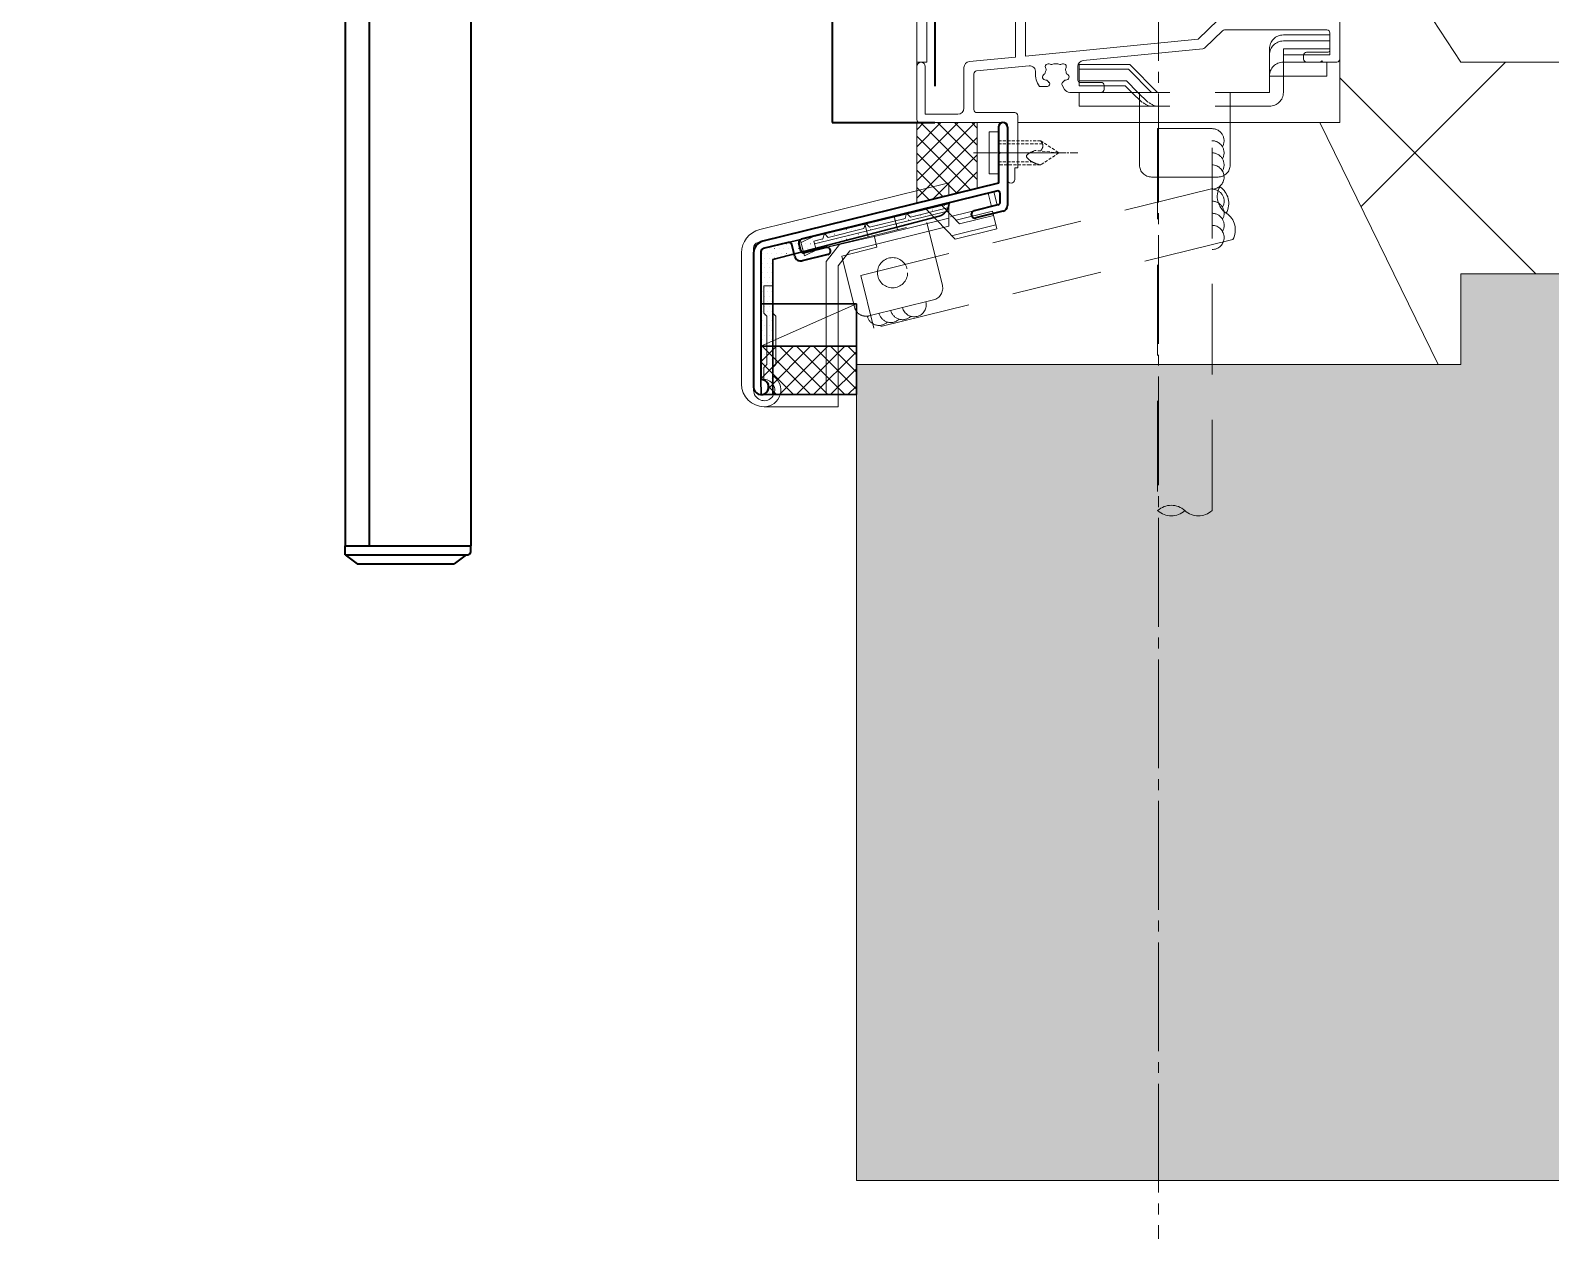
# Model space of a CAD drawing. Units: millimetres at full size, sheet at 1:30. Extents: x -17796 to 21385, y -23279 to 7734.
# Drawn here: x -2498.5 to -2247, y -2301.9 to -2103.3 of the extents above; entities that cross this region are included whole.
import ezdxf

# ---------------------------------------------------------------- set-up
doc = ezdxf.new("R2010")
doc.units = ezdxf.units.MM
doc.header["$LTSCALE"] = 30
for name, pattern in [('USER2', [2, 1.25, -0.25, 0.25, -0.25]), ('USER4', [0.78, 0.6, -0.06, 0.06, -0.06]), ('USER8', [0.75, 0.5, -0.25])]:
    doc.linetypes.add(name, pattern=pattern)
for name, color, linetype, lineweight in [('0-B_0_6P', 54, 'USER4', 18), ('0-E_遮音材', 254, 'Continuous', 18), ('1-4_ﾌﾟﾛッﾄ', 41, 'Continuous', 18), ('4-A_', 4, 'Continuous', 40), ('5-5_割付線', 4, 'Continuous', 18), ('5-7_補助線', 21, 'Continuous', 20), ('5-B_ﾊｯﾁﾝｸﾞ', 7, 'USER8', 20), ('5-C_ﾀｲﾙ算式', 1, 'USER2', 9), ('5-E_文字', 6, 'Continuous', 30), ('6-2_給湯', 2, 'Continuous', 9), ('6-8_梁スリーブ', 7, 'Continuous', 18)]:
    doc.layers.add(name, color=color, linetype=linetype, lineweight=lineweight)

# ---------------------------------------------------------------- blocks, each defined once
blk = doc.blocks.new('REF-TO-1X836')
at = {"layer": '5-5_割付線'}
for p, q in [((6618.9, 6785.6), (6618.9, 6716.6)), ((6654.9, 6785.6), (6618.9, 6785.6)), ((6663.9, 6605.6), (6663.9, 6776.6)), ((5543.4, 6675.6), (5543.4, 6395.6)), ((6023.4, 6695.6), (6597.9, 6695.6)), ((6063.9, 6659.6), (6063.9, 5360.6)), ((6063.9, 6659.6), (6627.9, 6659.6)), ((6627.9, 6605.6), (6627.9, 6659.6)), ((5958.9, 6620.6), (5958.9, 6581.6)), ((5976.9, 6566.6), (5973.9, 6566.6)), ((5985.9, 6596.6), (5985.9, 6575.6)), ((6017.4, 6605.6), (5994.9, 6605.6)), ((6026.4, 6596.6), (6026.4, 6434.6)), ((6663.9, 6605.6), (6627.9, 6605.6)), ((5958.9, 6449.6), (5958.9, 6425.6)), ((5976.9, 6464.6), (5973.9, 6464.6)), ((5985.9, 6455.6), (5985.9, 6434.6)), ((6017.4, 6425.6), (5994.9, 6425.6)), ((5519.4, 6395.6), (5519.4, 6245.6)), ((5543.4, 6395.6), (5519.4, 6395.6)), ((6014.4, 6395.6), (5988.9, 6395.6)), ((6014.4, 6395.6), (6014.4, 6275.6)), ((5984.4, 6245.6), (5519.4, 6245.6)), ((5999.4, 6196.1), (5628.9, 6196.1)), ((5628.9, 6196.1), (5628.9, 6181.8)), ((4953.9, 6140.6), (4953.9, 6101.6)), ((4980.9, 6116.6), (4980.9, 6095.6)), ((5012.4, 6125.6), (4989.9, 6125.6)), ((5021.4, 6116.6), (5021.4, 5954.6)), ((5459.4, 6119.6), (5054.4, 6119.6)), ((5054.4, 6119.6), (5054.4, 5930.6)), ((5459.4, 6119.6), (5459.4, 5555.6)), ((6014.4, 6181.1), (6014.4, 5570.6)), ((4971.9, 6086.6), (4968.9, 6086.6)), ((5628.9, 6099.4), (5628.9, 6060)), ((4953.9, 5969.6), (4953.9, 5945.6)), ((4971.9, 5984.6), (4968.9, 5984.6)), ((4980.9, 5975.6), (4980.9, 5954.6)), ((5508.9, 6013.6), (5508.9, 5555.6)), ((5039.4, 5915.6), (4983.9, 5915.6)), ((5012.4, 5945.6), (4989.9, 5945.6)), ((4454.4, 5745.6), (4454.4, 5370.8)), ((4538.4, 5745.6), (4538.4, 5705.6)), ((4503.9, 5690.6), (4503.9, 5375.6)), ((4523.4, 5690.6), (4503.9, 5690.6)), ((5459.4, 5555.6), (5360.4, 5459.6)), ((5508.9, 5555.6), (5999.4, 5555.6)), ((5360.4, 5459.6), (4503.9, 5375.6)), ((5481.5, 5501.9), (5393.4, 5416.4)), ((5492, 5506.1), (5999.4, 5506.1)), ((6014.4, 5491.1), (6014.4, 5404.1)), ((4454.4, 5370.8), (4224.9, 5348.3)), ((5384.4, 5412.2), (4790.4, 5354)), ((5883.9, 5380.1), (5883.9, 5360.6)), ((6005.4, 5395.1), (5898.9, 5395.1)), ((3963.9, 5324.6), (3963.9, 5060.6)), ((4005.9, 5324.6), (4005.9, 5087.6)), ((4197.9, 5318.4), (4197.9, 5117.6)), ((4247.4, 5287.1), (4247.4, 5110.1)), ((4521, 5327.6), (4260.9, 5302)), ((4763.4, 5324.1), (4763.4, 5254.1)), ((5967.9, 5345.6), (5898.9, 5345.6)), ((5973.9, 5351.6), (5967.9, 5345.6)), ((5979.9, 5345.6), (5973.9, 5351.6)), ((6048.9, 5345.6), (5979.9, 5345.6)), ((4612.7, 5225.6), (4573.2, 5225.6)), ((4685.3, 5231.2), (4697.2, 5210.6)), ((4878.9, 5245.1), (4772.4, 5245.1)), ((4893.9, 5230.1), (4893.9, 5210.6)), ((4878.9, 5195.6), (4723.1, 5195.6)), ((4167.9, 5087.6), (4005.9, 5087.6)), ((4449.9, 5095.1), (4262.4, 5095.1)), ((4464.9, 5080.1), (4464.9, 4820.6)), ((4404.9, 5045.6), (3978.9, 5045.6)), ((4413.9, 4901.6), (4413.9, 5036.6)), ((4419.9, 4895.6), (4413.9, 4901.6)), ((4413.9, 4889.6), (4419.9, 4895.6)), ((4413.9, 4763.6), (4413.9, 4889.6))]:
    blk.add_line(p, q, dxfattribs=at)
for points in [[(5459.4, 6675.6), (5459.4, 6155.6), (4968.9, 6155.6)], [(6014.4, 6686.6), (6014.4, 6635.6), (5973.9, 6635.6)], [(4449.9, 4763.6), (4449.9, 4820.6), (4464.9, 4820.6)]]:
    blk.add_lwpolyline(points, dxfattribs=at)
for centre, radius, start, end in [((6597.9, 6716.6), 21, 270, 360), ((6654.9, 6776.6), 9, 0, 90), ((5474.4, 6675.6), 15, 111.1002, 180), ((5501.4, 6605.6), 90, 68.8998, 111.1002), ((5528.4, 6675.6), 15, 0, 68.8998), ((6023.4, 6686.6), 9, 90, 180), ((5973.9, 6620.6), 15, 90, 180), ((5973.9, 6581.6), 15, 180, 270), ((5976.9, 6575.6), 9, 270, 0), ((5994.9, 6596.6), 9, 90, 180), ((6017.4, 6596.6), 9, 0, 90), ((5973.9, 6449.6), 15, 90, 180), ((5988.9, 6425.6), 30, 180, 270), ((5976.9, 6455.6), 9, 0, 90), ((5994.9, 6434.6), 9, 180, 270), ((6017.4, 6434.6), 9, 270, 0), ((5984.4, 6275.6), 30, 270, 0), ((5531.7, 6177.7), 15, 55.28656, 214.71344), ((5545.4, 6197.5), 9, 235.28656, 292.4201), ((5568.9, 6140.6), 52.5, 97.5799, 112.4201), ((5560.8, 6201.6), 9, 277.5799, 334.71344), ((5582.5, 6191.3), 15, 355.28656, 154.71344), ((5606.4, 6189.3), 9, 175.28656, 232.4201), ((5999.4, 6181.1), 15, 0, 90), ((4968.9, 6140.6), 15, 90, 180), ((4989.9, 6116.6), 9, 90, 180), ((5012.4, 6116.6), 9, 0, 90), ((5568.9, 6140.6), 52.5, 157.5799, 202.4201), ((5531.7, 6103.5), 15, 145.28656, 304.71344), ((5512, 6164.1), 9, 337.5799, 34.71344), ((5512, 6117.1), 9, 325.28656, 22.4201), ((5568.9, 6140.6), 52.5, 40.1841, 52.4201), ((5617.6, 6181.8), 11.3, 220.1841, 0), ((4968.9, 6101.6), 15, 180, 270), ((4971.9, 6095.6), 9, 270, 360), ((5538.9, 6013.6), 30, 76.7097, 180), ((5545.4, 6083.7), 9, 67.5799, 124.71344), ((5568.9, 6140.6), 100.5, 256.7097, 306.65641), ((5568.9, 6140.6), 52.5, 247.5799, 262.4201), ((5560.8, 6079.6), 9, 25.28656, 82.4201), ((5582.5, 6089.9), 15, 205.28656, 4.71344), ((5606.4, 6091.9), 9, 127.5799, 184.71344), ((5568.9, 6140.6), 52.5, 307.5799, 319.8159), ((5617.6, 6099.4), 11.3, 0, 139.8159), ((4968.9, 5969.6), 15, 90, 180), ((4971.9, 5975.6), 9, 0, 90), ((4983.9, 5945.6), 30, 180, 270), ((4989.9, 5954.6), 9, 180, 270), ((5012.4, 5954.6), 9, 270, 0), ((5039.4, 5930.6), 15, 270, 0), ((4469.4, 5745.6), 15, 111.1002, 180), ((4496.4, 5675.6), 90, 68.8998, 111.1002), ((4523.4, 5745.6), 15, 0, 68.8998), ((4523.4, 5705.6), 15, 270, 0), ((5999.4, 5570.6), 15, 270, 0), ((5492, 5491.1), 15, 90, 134.1186), ((5999.4, 5491.1), 15, 0, 90), ((5382.9, 5427.1), 15, 275.60078, 314.1186), ((5898.9, 5380.1), 15, 90, 180), ((5898.9, 5360.6), 15, 180, 270), ((6005.4, 5404.1), 9, 270, 0), ((6048.9, 5360.6), 15, 270, 0), ((3984.9, 5324.6), 21, 0, 180), ((4227.9, 5318.4), 30, 95.60078, 180), ((4262.4, 5287.1), 15, 95.60078, 180), ((4523.9, 5297.7), 30, 354.68264, 95.60078), ((4653.9, 5285.6), 100.5, 174.68264, 216.65641), ((4603.2, 5272), 15, 115.28656, 274.71344), ((4592.9, 5293.7), 9, 295.28656, 352.4201), ((4616.7, 5322.7), 15, 55.28656, 214.71344), ((4653.9, 5285.6), 52.5, 157.5799, 172.4201), ((4597, 5309.1), 9, 337.5799, 34.71344), ((4630.4, 5342.5), 9, 235.28656, 292.4201), ((4653.9, 5285.6), 52.5, 67.5799, 112.4201), ((4677.3, 5342.5), 9, 247.5799, 304.71344), ((4691, 5322.7), 15, 325.28656, 124.71344), ((4710.7, 5309.1), 9, 145.28656, 202.4201), ((4653.9, 5285.6), 52.5, 7.5799, 22.4201), ((4704.6, 5272), 15, 265.28656, 64.71344), ((4714.8, 5293.7), 9, 187.5799, 244.71344), ((4793.4, 5324.1), 30, 95.60078, 180), ((4605.1, 5248.1), 9, 37.5799, 94.71344), ((4653.9, 5285.6), 52.5, 217.5799, 229.8159), ((4612.7, 5236.9), 11.3, 270, 49.8159), ((4695, 5236.9), 11.3, 130.1841, 210), ((4653.9, 5285.6), 52.5, 310.1841, 322.4201), ((4702.6, 5248.1), 9, 85.28656, 142.4201), ((4723.1, 5225.6), 30, 210, 270), ((4772.4, 5254.1), 9, 180, 270), ((4878.9, 5230.1), 15, 0, 90), ((4878.9, 5210.6), 15, 270, 0), ((3978.9, 5060.6), 15, 180, 270), ((4167.9, 5117.6), 30, 270, 0), ((4262.4, 5110.1), 15, 180, 270), ((4449.9, 5080.1), 15, 0, 90), ((4404.9, 5036.6), 9, 0, 90), ((4431.9, 4763.6), 18, 180, 0)]:
    blk.add_arc(centre, radius, start, end, dxfattribs=at)
blk = doc.blocks.new('平テクス ビス')
at = {"layer": '5-B_ﾊｯﾁﾝｸﾞ', "color": 3, "linetype": 'Continuous'}
for p, q in [((-105, 45), (105, 45)), ((-105, 45), (-105, 0)), ((-105, 0), (105, 0)), ((105, 45), (105, 0))]:
    blk.add_line(p, q, dxfattribs=at)
at = {"layer": '5-B_ﾊｯﾁﾝｸﾞ'}
for p, q in [((-60, -157), (-60, 0)), ((-45, 0), (-45, -157)), ((45, 0), (45, -157)), ((60, 0), (60, -157)), ((-60, -210), (-60, -157)), ((0, -300), (-60, -210)), ((-45, -168.2), (-45, -157)), ((60, -210), (0, -300)), ((45, -218.6), (45, -157)), ((60, -210), (60, -157))]:
    blk.add_line(p, q, dxfattribs=at)
for points in [[(0, -300), (11.9, -183.4), (10.8, -180.6), (9.7, -177.8), (8.6, -175.1), (7.4, -172.3), (6.3, -169.6), (5.2, -167), (4, -164.4), (2.9, -161.9), (1.7, -159.4), (0.5, -157.1), (-0.7, -154.9), (-1.9, -152.7), (-3.1, -150.7), (-4.4, -148.9), (-5.6, -147.2), (-6.9, -145.6), (-8.2, -144.2), (-9.5, -142.9), (-10.9, -141.9), (-12.2, -141), (-13.6, -140.4), (-15, -140), (-16.5, -139.8), (-18, -139.8), (-19.5, -140.1), (-21, -140.5), (-22.6, -141.2), (-24.1, -142.1), (-25.7, -143.2), (-27.3, -144.5), (-28.9, -145.9), (-30.4, -147.5), (-32, -149.2), (-33.6, -151), (-35.1, -152.9), (-36.7, -154.9), (-38.2, -157.1), (-39.6, -159.2)], [(-39.6, -159.2), (-41.1, -161.5), (-42.5, -163.8), (-43.8, -166.1), (-45.1, -168.5), (-46.4, -170.8), (-47.6, -173.2), (-48.7, -175.5), (-49.8, -177.8), (-50.8, -180.1), (-51.8, -182.3), (-52.7, -184.5), (-53.5, -186.6), (-54.3, -188.8), (-55, -190.9), (-55.7, -193), (-56.4, -195), (-57, -197.1), (-57.7, -199.1), (-58.3, -201.2), (-58.9, -203.2), (-59.4, -205.2), (-60, -207.2)], [(20.4, -216.9), (19.4, -216.4), (18.3, -215.8), (17.3, -215.2), (16.3, -214.6), (15.3, -214), (14.3, -213.4), (13.3, -212.8), (12.2, -212.1), (11.2, -211.5), (10.2, -210.8), (9.2, -210.2)], [(60, -210), (59, -210.7), (58, -211.3), (57, -212), (55.9, -212.6), (54.9, -213.3), (53.9, -213.9), (52.9, -214.5), (51.9, -215.1), (50.9, -215.7), (49.8, -216.3), (48.8, -216.8), (47.8, -217.3), (46.8, -217.8), (45.8, -218.3), (44.8, -218.7), (43.7, -219.1), (42.7, -219.5), (41.7, -219.9), (40.7, -220.2), (39.7, -220.4), (38.7, -220.7), (37.6, -220.8), (36.6, -221), (35.6, -221), (34.6, -221.1), (33.6, -221.1), (32.6, -221), (31.5, -220.9), (30.5, -220.7), (29.5, -220.5), (28.5, -220.2), (27.5, -219.9), (26.5, -219.6), (25.4, -219.2), (24.4, -218.8), (23.4, -218.4), (22.4, -217.9), (21.4, -217.4), (20.4, -216.9)]]:
    blk.add_lwpolyline(points, dxfattribs=at)
at = {"layer": '5-C_ﾀｲﾙ算式'}
blk.add_line((0, 122.9), (0, -395.5), dxfattribs=at)
blk = doc.blocks.new('SUBL42TND6')
at = {"layer": '5-7_補助線'}
for p, q in [((-1228.8, -530.5), (-291, -298.4)), ((-291, -298.4), (-291, -360.7)), ((-1237.2, -594.4), (-291, -360.2)), ((-957.2, -602.3), (-291, -437.5)), ((-500.6, -449.2), (-508.3, -475.8)), ((-481.4, -469.1), (-500.6, -449.2)), ((-481.4, -469.1), (-291, -422)), ((-291, -397.8), (-291, -514.7)), ((-889.1, -570), (-712.2, -526.2)), ((-781.8, -636.2), (-291, -514.7)), ((-704.5, -499.6), (-712.2, -526.2)), ((-685.3, -519.6), (-704.5, -499.6)), ((-685.3, -519.6), (-508.3, -475.8)), ((-619, -555.9), (-291, -474.7)), ((-960.8, -587.8), (-916, -576.7)), ((-960.8, -587.8), (-950, -631.4)), ((-950, -631.4), (-619, -555.9)), ((-908.3, -550.1), (-916, -576.7)), ((-889.1, -570), (-908.3, -550.1)), ((-1320, -647), (-1320, -1297.5)), ((-1260, -623.5), (-1260, -1327.5)), ((-833.4, -604.8), (-900, -689.9)), ((-781.8, -636.2), (-840, -710.6)), ((-900, -689.9), (-900, -1350)), ((-840, -710.6), (-840, -1410)), ((-1209, -945), (-1209, -810)), ((-1209, -810), (-1164, -810)), ((-1164, -945), (-1164, -810)), ((-1194, -960), (-1209, -945)), ((-1194, -1200), (-1194, -960)), ((-1149, -960), (-1164, -945)), ((-1149, -1200), (-1149, -960)), ((-1194, -1200), (-1209, -1215)), ((-1149, -1200), (-1164, -1215)), ((-1209, -1275), (-1209, -1215)), ((-1164, -1257.4), (-1164, -1215)), ((-1128.1, -1350), (-900, -1350)), ((-1207.5, -1410), (-840, -1410))]:
    blk.add_line(p, q, dxfattribs=at)
for centre, radius, start, end in [((-1200, -647), 120, 103.9, 180), ((-1230, -623.5), 30, 103.9, 180), ((-1207.5, -1327.5), 52.5, 180, 91.63725), ((-1207.5, -1327.5), 82.5, 270, 58.17863), ((-1207.5, -1297.5), 112.5, 180, 270)]:
    blk.add_arc(centre, radius, start, end, dxfattribs=at)
at = {"layer": '5-E_文字'}
for p, q in [((-290.1, -401.3), (-1211.1, -625.1)), ((-1224, -639.9), (-1224, -1275))]:
    blk.add_line(p, q, dxfattribs=at)
blk.add_lwpolyline([(-1222.5, -1350), (-1164, -1350), (-1164, -679.3), (-339.6, -464.9)], dxfattribs=at)
for centre, radius, start, end in [((-360.1, -397.8), 70.1, 287.00167, 357.16149), ((-1209.1, -639.8), 14.9, 97.63334, 180.37719), ((-1222.5, -1312.5), 37.5, 270, 92.29244)]:
    blk.add_arc(centre, radius, start, end, dxfattribs=at)
at = {"layer": '6-2_給湯'}
for p, q in [((-418.9, -435), (-418.6, -435)), ((-395.1, -435), (-394.8, -435)), ((-371.3, -435), (-371, -435)), ((-347.5, -435), (-347.2, -435)), ((-323.6, -435), (-323.3, -435)), ((-311.7, -411.2), (-311.4, -411.2)), ((-716.6, -506.4), (-716.3, -506.4)), ((-692.7, -506.4), (-692.4, -506.4)), ((-668.9, -506.4), (-668.6, -506.4)), ((-645.1, -506.4), (-644.8, -506.4)), ((-621.3, -506.4), (-621, -506.4)), ((-609.4, -482.6), (-609.1, -482.6)), ((-597.5, -506.4), (-597.2, -506.4)), ((-585.6, -482.6), (-585.3, -482.6)), ((-573.7, -506.4), (-573.4, -506.4)), ((-561.8, -482.6), (-561.5, -482.6)), ((-549.9, -506.4), (-549.6, -506.4)), ((-538, -482.6), (-537.7, -482.6)), ((-526.1, -458.8), (-525.8, -458.8)), ((-526.1, -506.4), (-525.8, -506.4)), ((-514.1, -482.6), (-513.8, -482.6)), ((-502.2, -458.8), (-501.9, -458.8)), ((-502.2, -506.4), (-501.9, -506.4)), ((-490.3, -482.6), (-490, -482.6)), ((-478.4, -458.8), (-478.1, -458.8)), ((-466.5, -482.6), (-466.2, -482.6)), ((-454.6, -458.8), (-454.3, -458.8)), ((-442.7, -482.6), (-442.4, -482.6)), ((-430.8, -458.8), (-430.5, -458.8)), ((-418.9, -482.6), (-418.6, -482.6)), ((-407, -458.8), (-406.7, -458.8)), ((-383.2, -458.8), (-382.9, -458.8)), ((-359.4, -458.8), (-359.1, -458.8)), ((-335.6, -458.8), (-335.3, -458.8)), ((-1097.6, -601.7), (-1097.3, -601.7)), ((-1073.7, -601.7), (-1073.4, -601.7)), ((-1049.9, -601.7), (-1049.6, -601.7)), ((-1026.1, -601.7), (-1025.8, -601.7)), ((-1014.2, -577.9), (-1013.9, -577.9)), ((-1002.3, -601.7), (-1002, -601.7)), ((-990.4, -577.9), (-990.1, -577.9)), ((-978.5, -601.7), (-978.2, -601.7)), ((-966.6, -577.9), (-966.3, -577.9)), ((-954.7, -601.7), (-954.4, -601.7)), ((-942.8, -577.9), (-942.5, -577.9)), ((-930.9, -601.7), (-930.6, -601.7)), ((-919, -577.9), (-918.7, -577.9)), ((-907.1, -554.1), (-906.8, -554.1)), ((-907.1, -601.7), (-906.8, -601.7)), ((-895.1, -577.9), (-894.8, -577.9)), ((-883.2, -554.1), (-882.9, -554.1)), ((-883.2, -601.7), (-882.9, -601.7)), ((-871.3, -577.9), (-871, -577.9)), ((-859.4, -554.1), (-859.1, -554.1)), ((-847.5, -577.9), (-847.2, -577.9)), ((-835.6, -554.1), (-835.3, -554.1)), ((-823.7, -577.9), (-823.4, -577.9)), ((-811.8, -554.1), (-811.5, -554.1)), ((-799.9, -530.3), (-799.6, -530.3)), ((-799.9, -577.9), (-799.6, -577.9)), ((-788, -554.1), (-787.7, -554.1)), ((-776.1, -530.3), (-775.8, -530.3)), ((-776.1, -577.9), (-775.8, -577.9)), ((-764.2, -554.1), (-763.9, -554.1)), ((-752.3, -530.3), (-752, -530.3)), ((-740.4, -554.1), (-740.1, -554.1)), ((-728.5, -530.3), (-728.2, -530.3)), ((-716.6, -554.1), (-716.3, -554.1)), ((-704.6, -530.3), (-704.3, -530.3)), ((-692.7, -554.1), (-692.4, -554.1)), ((-680.8, -530.3), (-680.5, -530.3)), ((-657, -530.3), (-656.7, -530.3)), ((-633.2, -530.3), (-632.9, -530.3)), ((-609.4, -530.3), (-609.1, -530.3)), ((-1216.6, -649.3), (-1216.3, -649.3)), ((-1204.7, -625.5), (-1204.4, -625.5)), ((-1204.7, -673.1), (-1204.4, -673.1)), ((-1192.8, -649.3), (-1192.5, -649.3)), ((-1180.9, -625.5), (-1180.6, -625.5)), ((-1180.9, -673.1), (-1180.6, -673.1)), ((-1169, -649.3), (-1168.7, -649.3)), ((-1157.1, -625.5), (-1156.8, -625.5)), ((-1157.1, -673.1), (-1156.8, -673.1)), ((-1145.2, -649.3), (-1144.9, -649.3)), ((-1133.3, -625.5), (-1133, -625.5)), ((-1121.4, -649.3), (-1121.1, -649.3)), ((-1109.5, -625.5), (-1109.2, -625.5)), ((-1097.6, -649.3), (-1097.3, -649.3)), ((-1085.6, -625.5), (-1085.3, -625.5)), ((-1073.7, -649.3), (-1073.4, -649.3)), ((-1061.8, -625.5), (-1061.5, -625.5)), ((-1049.9, -649.3), (-1049.6, -649.3)), ((-1038, -625.5), (-1037.7, -625.5)), ((-1014.2, -625.5), (-1013.9, -625.5)), ((-990.4, -625.5), (-990.1, -625.5)), ((-966.6, -625.5), (-966.3, -625.5)), ((-1216.6, -696.9), (-1216.3, -696.9)), ((-1216.6, -744.6), (-1216.3, -744.6)), ((-1204.7, -720.8), (-1204.4, -720.8)), ((-1192.8, -696.9), (-1192.5, -696.9)), ((-1192.8, -744.6), (-1192.5, -744.6)), ((-1180.9, -720.8), (-1180.6, -720.8)), ((-1169, -696.9), (-1168.7, -696.9)), ((-1169, -744.6), (-1168.7, -744.6)), ((-1216.6, -792.2), (-1216.3, -792.2)), ((-1204.7, -768.4), (-1204.4, -768.4)), ((-1204.7, -816), (-1204.4, -816)), ((-1192.8, -792.2), (-1192.5, -792.2)), ((-1180.9, -768.4), (-1180.6, -768.4)), ((-1180.9, -816), (-1180.6, -816)), ((-1169, -792.2), (-1168.7, -792.2)), ((-1216.6, -839.8), (-1216.3, -839.8)), ((-1216.6, -887.4), (-1216.3, -887.4)), ((-1204.7, -863.6), (-1204.4, -863.6)), ((-1192.8, -839.8), (-1192.5, -839.8)), ((-1192.8, -887.4), (-1192.5, -887.4)), ((-1180.9, -863.6), (-1180.6, -863.6)), ((-1169, -839.8), (-1168.7, -839.8)), ((-1169, -887.4), (-1168.7, -887.4)), ((-1216.6, -935.1), (-1216.3, -935.1)), ((-1204.7, -911.3), (-1204.4, -911.3)), ((-1204.7, -958.9), (-1204.4, -958.9)), ((-1192.8, -935.1), (-1192.5, -935.1)), ((-1180.9, -911.3), (-1180.6, -911.3)), ((-1180.9, -958.9), (-1180.6, -958.9)), ((-1169, -935.1), (-1168.7, -935.1)), ((-1216.6, -982.7), (-1216.3, -982.7)), ((-1216.6, -1030.3), (-1216.3, -1030.3)), ((-1204.7, -1006.5), (-1204.4, -1006.5)), ((-1204.7, -1054.1), (-1204.4, -1054.1)), ((-1192.8, -982.7), (-1192.5, -982.7)), ((-1192.8, -1030.3), (-1192.5, -1030.3)), ((-1180.9, -1006.5), (-1180.6, -1006.5)), ((-1180.9, -1054.1), (-1180.6, -1054.1)), ((-1169, -982.7), (-1168.7, -982.7)), ((-1169, -1030.3), (-1168.7, -1030.3)), ((-1216.6, -1077.9), (-1216.3, -1077.9)), ((-1216.6, -1125.6), (-1216.3, -1125.6)), ((-1204.7, -1101.8), (-1204.4, -1101.8)), ((-1192.8, -1077.9), (-1192.5, -1077.9)), ((-1192.8, -1125.6), (-1192.5, -1125.6)), ((-1180.9, -1101.8), (-1180.6, -1101.8)), ((-1169, -1077.9), (-1168.7, -1077.9)), ((-1169, -1125.6), (-1168.7, -1125.6)), ((-1216.6, -1173.2), (-1216.3, -1173.2)), ((-1204.7, -1149.4), (-1204.4, -1149.4)), ((-1204.7, -1197), (-1204.4, -1197)), ((-1192.8, -1173.2), (-1192.5, -1173.2)), ((-1180.9, -1149.4), (-1180.6, -1149.4)), ((-1180.9, -1197), (-1180.6, -1197)), ((-1169, -1173.2), (-1168.7, -1173.2)), ((-1216.6, -1220.8), (-1216.3, -1220.8)), ((-1216.6, -1268.4), (-1216.3, -1268.4)), ((-1204.7, -1244.6), (-1204.4, -1244.6)), ((-1192.8, -1220.8), (-1192.5, -1220.8)), ((-1192.8, -1268.4), (-1192.5, -1268.4)), ((-1180.9, -1244.6), (-1180.6, -1244.6)), ((-1169, -1220.8), (-1168.7, -1220.8)), ((-1169, -1268.4), (-1168.7, -1268.4)), ((-1180.9, -1292.3), (-1180.6, -1292.3)), ((-1180.9, -1339.9), (-1180.6, -1339.9)), ((-1169, -1316.1), (-1168.7, -1316.1))]:
    blk.add_line(p, q, dxfattribs=at)

msp = doc.modelspace()

# ---------------------------------------------------------------- linework, layer by layer
at = {"layer": '0-B_0_6P'}
msp.add_line((-2311.89, 296.4), (-2311.89, -3403.6), dxfattribs=at)
at = {"layer": '0-E_遮音材'}
for points in [[(-1826.89, -2143.6), (-2361.89, -2293.6), (-2261.89, -2158.6)], [(-1826.89, -2143.6), (-1961.89, -2293.6), (-2361.89, -2293.6)], [(-1826.89, -2143.6), (-2261.89, -2158.6), (-2261.89, -2143.6)], [(-2261.89, -2158.6), (-2361.89, -2293.6), (-2361.89, -2158.6)]]:
    msp.add_solid(points, dxfattribs=at)
at = {"layer": '1-4_ﾌﾟﾛッﾄ'}
for p, q in [((-2261.89, -2108.6), (-2276.89, -2085.6)), ((-2278.4, -2132.53), (-2254.47, -2108.6)), ((-2249.48, -2143.6), (-2281.89, -2111.2)), ((-2265.65, -2158.6), (-2285.21, -2118.6))]:
    msp.add_line(p, q, dxfattribs=at)
for points in [[(-2276.89, -2085.6), (-2281.89, -2085.6), (-2281.89, -2118.6), (-2285.21, -2118.6)], [(-2261.89, -2108.6), (-1801.89, -2108.6), (-1801.89, -3038.6), (-1376.89, -3038.6), (-1376.89, -3063.6)], [(-2265.65, -2158.6), (-2261.89, -2158.6), (-2261.89, -2143.6), (-1826.89, -2143.6), (-1826.89, -3063.6), (-1376.89, -3063.6)]]:
    msp.add_lwpolyline(points, dxfattribs=at)
at = {"layer": '4-A_'}
for p, q in [((-2365.89, -995.1), (-2365.89, -2118.6)), ((-2446.49, -999.1), (-2446.49, -2188.6)), ((-2442.47, -999.1), (-2442.47, -2188.6)), ((-2425.69, -999.1), (-2425.69, -2188.6)), ((-2365.89, -2118.6), (-2348.89, -2118.6)), ((-2348.89, -2118.6), (-2348.89, -2118.6)), ((-2338.39, -2119.35), (-2338.39, -2123.4)), ((-2336.89, -2119.35), (-2336.89, -2132.29)), ((-2338.19, -2123.6), (-2338.39, -2123.4)), ((-2338.39, -2123.8), (-2338.19, -2123.6)), ((-2338.39, -2123.8), (-2338.39, -2128.6)), ((-2338.39, -2128.6), (-2377.37, -2138.23)), ((-2338.71, -2129.92), (-2371.03, -2137.9)), ((-2338.47, -2132.23), (-2342.42, -2133.2)), ((-2338.09, -2131.74), (-2338.09, -2130.4)), ((-2337.65, -2133.26), (-2342.13, -2134.37)), ((-2378.89, -2140.17), (-2378.89, -2162.35)), ((-2377.69, -2139.93), (-2377.69, -2161.1)), ((-2373.16, -2138.43), (-2377.31, -2139.45)), ((-2372.08, -2140.73), (-2372.56, -2138.79)), ((-2371.08, -2139.77), (-2371.39, -2138.5)), ((-2366.6, -2140.41), (-2370.87, -2141.46)), ((-2366.88, -2139.24), (-2370.48, -2140.13)), ((-2446.49, -2188.6), (-2425.69, -2188.6)), ((-2446.49, -2188.6), (-2425.69, -2188.6)), ((-2446.49, -2190.1), (-2446.49, -2188.6)), ((-2446.49, -2190.1), (-2426.19, -2190.1)), ((-2446.49, -2190.1), (-2444.49, -2191.6)), ((-2426.44, -2190.1), (-2428.44, -2191.6)), ((-2425.69, -2189.6), (-2425.69, -2188.6)), ((-2444.49, -2191.6), (-2428.44, -2191.6))]:
    msp.add_line(p, q, dxfattribs=at)
at = {"layer": '4-A_', "color": 7, "linetype": 'USER8'}
msp.add_line((-2348.89, -995.1), (-2348.89, -2118.6), dxfattribs=at)
at = {"layer": '4-A_', "color": 3, "lineweight": 18}
for p, q in [((-2351.89, -2013.8), (-2351.89, -2109.3)), ((-2350.24, -2013.8), (-2350.24, -2108.6)), ((-2350.24, -2108.6), (-2351.89, -2108.6))]:
    msp.add_line(p, q, dxfattribs=at)
at = {"layer": '4-A_', "color": 2, "linetype": 'USER8', "lineweight": 9}
for p, q in [((-2291.24, -2104.1), (-2283.54, -2104.1)), ((-2291.24, -2105.1), (-2283.54, -2105.1)), ((-2283.54, -2104.1), (-2283.54, -2107.4)), ((-2293.54, -2106.4), (-2293.54, -2113.6)), ((-2291.24, -2106.4), (-2283.54, -2106.4)), ((-2291.24, -2107.4), (-2291.24, -2106.4)), ((-2291.24, -2107.4), (-2291.24, -2113.6)), ((-2291.24, -2107.4), (-2283.54, -2107.4)), ((-2325.04, -2108.98), (-2316.66, -2108.98)), ((-2325.04, -2108.98), (-2325.04, -2112.5)), ((-2325.04, -2109.78), (-2316.86, -2109.78)), ((-2316.86, -2109.78), (-2313.04, -2113.6)), ((-2316.66, -2108.98), (-2312.04, -2113.6)), ((-2291.24, -2108.6), (-2284.04, -2108.6)), ((-2284.04, -2108.6), (-2284.04, -2110.9)), ((-2325.04, -2111.7), (-2317.19, -2111.7)), ((-2325.04, -2112.5), (-2317.39, -2112.5)), ((-2317.39, -2112.5), (-2316.29, -2113.6)), ((-2317.19, -2111.7), (-2315.29, -2113.6)), ((-2293.54, -2110.9), (-2291.24, -2110.9)), ((-2291.24, -2110.9), (-2284.04, -2110.9)), ((-2325.04, -2113.6), (-2293.54, -2113.6)), ((-2325.04, -2113.6), (-2325.04, -2115.9)), ((-2316.29, -2113.6), (-2314.67, -2115.23)), ((-2315.29, -2113.6), (-2313.67, -2115.23)), ((-2315.04, -2115.9), (-2315.04, -2113.6)), ((-2300.04, -2115.9), (-2300.04, -2113.6)), ((-2325.04, -2115.9), (-2293.54, -2115.9)), ((-2315.04, -2115.9), (-2315.04, -2125.6)), ((-2300.04, -2115.9), (-2300.04, -2125.6)), ((-2313.04, -2127.6), (-2302.04, -2127.6)), ((-2371.16, -2137.93), (-2339.13, -2130.02)), ((-2339.54, -2132.49), (-2340.1, -2130.26)), ((-2338.57, -2132.25), (-2339.13, -2130.02)), ((-2350.44, -2132.81), (-2348.6, -2134.73)), ((-2347.86, -2132.18), (-2346.02, -2134.09)), ((-2346.05, -2134.1), (-2338.57, -2132.25)), ((-2368.18, -2139.56), (-2346.05, -2134.1)), ((-2359.93, -2137.53), (-2360.48, -2135.29)), ((-2355.08, -2136.33), (-2355.63, -2134.1)), ((-2347.66, -2145.52), (-2350.22, -2135.13)), ((-2348.6, -2134.73), (-2345.56, -2137.89)), ((-2346.02, -2134.09), (-2344.82, -2135.34)), ((-2339.35, -2133.27), (-2345.38, -2134.76)), ((-2339.19, -2133.95), (-2344.82, -2135.34)), ((-2338.63, -2136.18), (-2339.35, -2133.27)), ((-2371.04, -2138.42), (-2368.74, -2137.33)), ((-2358.48, -2139.23), (-2358.96, -2137.29)), ((-2338.8, -2135.5), (-2346.12, -2137.31)), ((-2338.63, -2136.18), (-2345.56, -2137.89)), ((-2370.49, -2140.65), (-2371.16, -2137.93)), ((-2370.49, -2140.65), (-2368.18, -2139.56)), ((-2364.31, -2140.67), (-2358.48, -2139.23)), ((-2362.22, -2149.11), (-2364.31, -2140.67)), ((-2359.8, -2150.58), (-2349.12, -2147.94))]:
    msp.add_line(p, q, dxfattribs=at)
at = {"layer": '4-A_', "color": 3, "lineweight": 20}
msp.add_line((-2351.89, -2118.6), (-2351.39, -2118.6), dxfattribs=at)
at = {"layer": '4-A_', "color": 2, "lineweight": 18}
for p, q in [((-2351.89, -2119.78), (-2350.71, -2118.6)), ((-2351.89, -2122.61), (-2347.89, -2118.6)), ((-2351.89, -2125.43), (-2345.06, -2118.6)), ((-2351.89, -2128.26), (-2342.23, -2118.6)), ((-2341.89, -2128), (-2351.29, -2118.6)), ((-2341.89, -2125.17), (-2348.46, -2118.6)), ((-2341.89, -2122.34), (-2345.63, -2118.6)), ((-2341.89, -2119.51), (-2342.8, -2118.6)), ((-2342.98, -2129.74), (-2351.89, -2120.83)), ((-2351.89, -2131.09), (-2341.89, -2121.09)), ((-2345.25, -2130.3), (-2351.89, -2123.66)), ((-2349.25, -2131.29), (-2341.89, -2123.92)), ((-2347.52, -2130.86), (-2351.89, -2126.49)), ((-2345.5, -2130.36), (-2341.89, -2126.75)), ((-2349.79, -2131.42), (-2351.89, -2129.31))]:
    msp.add_line(p, q, dxfattribs=at)
at = {"layer": '4-A_', "color": 1, "linetype": 'USER2', "lineweight": 9}
msp.add_line((-2341.71, -2123.6), (-2327.15, -2123.6), dxfattribs=at)
at = {"layer": '4-A_', "color": 2, "lineweight": 9}
for p, q in [((-2361.89, -2148.6), (-2377.69, -2155.6)), ((-2377.69, -2158.18), (-2375.11, -2155.6)), ((-2377.69, -2161.01), (-2372.28, -2155.6)), ((-2369.46, -2163.6), (-2377.46, -2155.6)), ((-2376.41, -2162.56), (-2369.45, -2155.6)), ((-2374.63, -2163.6), (-2366.63, -2155.6)), ((-2366.63, -2163.6), (-2374.63, -2155.6)), ((-2371.8, -2163.6), (-2363.8, -2155.6)), ((-2363.8, -2163.6), (-2371.8, -2155.6)), ((-2361.89, -2162.69), (-2368.97, -2155.6)), ((-2368.97, -2163.6), (-2361.89, -2156.52)), ((-2361.89, -2159.86), (-2366.14, -2155.6)), ((-2361.89, -2157.03), (-2363.31, -2155.6)), ((-2372.29, -2163.6), (-2377.69, -2158.2)), ((-2366.14, -2163.6), (-2361.89, -2159.35)), ((-2377.61, -2161.11), (-2377.69, -2161.03)), ((-2375.11, -2163.6), (-2376.39, -2162.32)), ((-2363.31, -2163.6), (-2361.89, -2162.18)), ((-2377.45, -2163.6), (-2377.43, -2163.58))]:
    msp.add_line(p, q, dxfattribs=at)
at = {"layer": '4-A_', "color": 3, "lineweight": 20}
msp.add_lwpolyline([(-2335.19, -2118.6), (-2281.89, -2118.6), (-2281.89, -2108.1)], dxfattribs=at)
at = {"layer": '4-A_', "color": 6, "lineweight": 18}
msp.add_lwpolyline([(-2351.89, -2118.6), (-2341.89, -2118.6), (-2341.89, -2129.47), (-2351.89, -2131.94)], close=True, dxfattribs=at)
at = {"layer": '4-A_', "color": 2, "linetype": 'USER8', "lineweight": 18}
for points in [[(-2303.04, -2182.79), (-2303.04, -2119.6), (-2312.04, -2119.6), (-2312.04, -2182.79)], [(-2299.6, -2137.94), (-2359, -2152.61), (-2361.16, -2143.87), (-2301.76, -2129.21)]]:
    msp.add_lwpolyline(points, dxfattribs=at)
at = {"layer": '4-A_', "color": 6, "lineweight": 30}
for points in [[(-2361.89, -2155.6), (-2361.89, -2148.6), (-2377.69, -2148.6), (-2377.69, -2155.6)], [(-2377.64, -2163.6), (-2361.89, -2163.6), (-2361.89, -2155.6), (-2377.69, -2155.6), (-2377.69, -2161.1)]]:
    msp.add_lwpolyline(points, close=True, dxfattribs=at)
at = {"layer": '4-A_', "color": 2, "linetype": 'USER8', "lineweight": 9}
msp.add_circle((-2355.9, -2143.43), 2.5, dxfattribs=at)
for centre, radius, start, end in [((-2291.24, -2106.4), 2.3, 90, 180), ((-2291.24, -2107.4), 2.3, 90, 180), ((-2291.24, -2110.9), 2.3, 90, 180), ((-2312.89, -2113.6), 2.3, 225, 270), ((-2311.89, -2113.6), 2.3, 225, 270), ((-2293.54, -2113.6), 2.3, 270, 0), ((-2313.04, -2125.6), 2, 180, 270), ((-2302.04, -2125.6), 2, 270, 0), ((-2349.6, -2146), 2, 283.8697, 13.8697), ((-2360.28, -2148.63), 2, 193.8697, 283.8697)]:
    msp.add_arc(centre, radius, start, end, dxfattribs=at)
at = {"layer": '4-A_'}
for centre, radius, start, end in [((-2337.64, -2119.35), 0.75, 0, 180), ((-2338.59, -2130.4), 0.5, 0, 103.8697), ((-2338.59, -2131.74), 0.5, 283.8697, 0), ((-2337.89, -2132.29), 1, 283.8697, 0), ((-2342.28, -2133.79), 0.6, 103.8697, 283.8697), ((-2370.91, -2138.38), 0.5, 103.8697, 193.8697), ((-2376.89, -2140.17), 2, 103.8697, 180), ((-2377.19, -2139.93), 0.5, 103.8697, 180), ((-2373.04, -2138.91), 0.5, 13.8697, 103.8697), ((-2370.6, -2139.65), 0.5, 193.8697, 283.8697), ((-2366.74, -2139.83), 0.6, 283.8697, 103.8697), ((-2371.11, -2140.49), 1, 193.8697, 283.8697), ((-2377.64, -2162.35), 1.25, 180, 92.2924), ((-2426.19, -2189.6), 0.5, 270, 0)]:
    msp.add_arc(centre, radius, start, end, dxfattribs=at)
at = {"layer": '4-A_', "color": 2, "linetype": 'USER8', "lineweight": 18}
for centre, radius, start, end in [((-2303.05, -2121.6), 2, 330.0019, 90.0019), ((-2303.05, -2123.6), 2, 330.0019, 90.0019), ((-2303.05, -2125.6), 2, 330.0019, 90.0019), ((-2303.05, -2127.6), 2, 270.2278, 90.0019), ((-2303.04, -2131.6), 2, 329.9999, 89.9999), ((-2298.85, -2130.81), 3.32, 151.1892, 236.5502), ((-2303.59, -2131.98), 3.32, 331.1891, 56.5502), ((-2303.04, -2133.6), 2, 329.9999, 89.9999), ((-2303.04, -2135.6), 2, 329.9999, 89.9999), ((-2302.51, -2136.34), 3.32, 331.1891, 56.5502), ((-2303.04, -2137.6), 2, 269.9999, 89.9999), ((-2356.19, -2149.67), 2, 193.7676, 313.7675), ((-2354.25, -2149.2), 2, 193.7676, 313.7675), ((-2352.31, -2148.72), 2, 193.7676, 13.7675), ((-2358.14, -2150.15), 2, 193.7676, 313.7675), ((-2309.79, -2185.23), 3.32, 47.3195, 132.6805), ((-2309.79, -2180.35), 3.32, 227.3195, 312.6805), ((-2305.29, -2180.35), 3.32, 227.3195, 312.6805)]:
    msp.add_arc(centre, radius, start, end, dxfattribs=at)
at = {"layer": '6-8_梁スリーブ'}
msp.add_lwpolyline([(-2750.06, -3008.71), (-1961.89, -2993.6), (-1961.89, -2293.6), (-2361.89, -2293.6), (-2361.89, -2158.6), (-2261.89, -2158.6), (-2261.89, -2143.6), (-1826.89, -2143.6), (-1826.89, -3063.6)], dxfattribs=at)

# ---------------------------------------------------------------- block references
at = {"layer": '4-A_', "xscale": 0.03333333, "yscale": 0.03333333}
for name, p in [('REF-TO-1X836', (-2484.02, -2286.79)), ('SUBL42TND6', (-2336.89, -2118.6))]:
    msp.add_blockref(name, p, dxfattribs=at)
at = {"layer": '4-A_', "xscale": 0.03333333, "yscale": 0.03333333, "rotation": 90}
msp.add_blockref('平テクス ビス', (-2338.39, -2123.6), dxfattribs=at)

doc.saveas('drawing.dxf')
